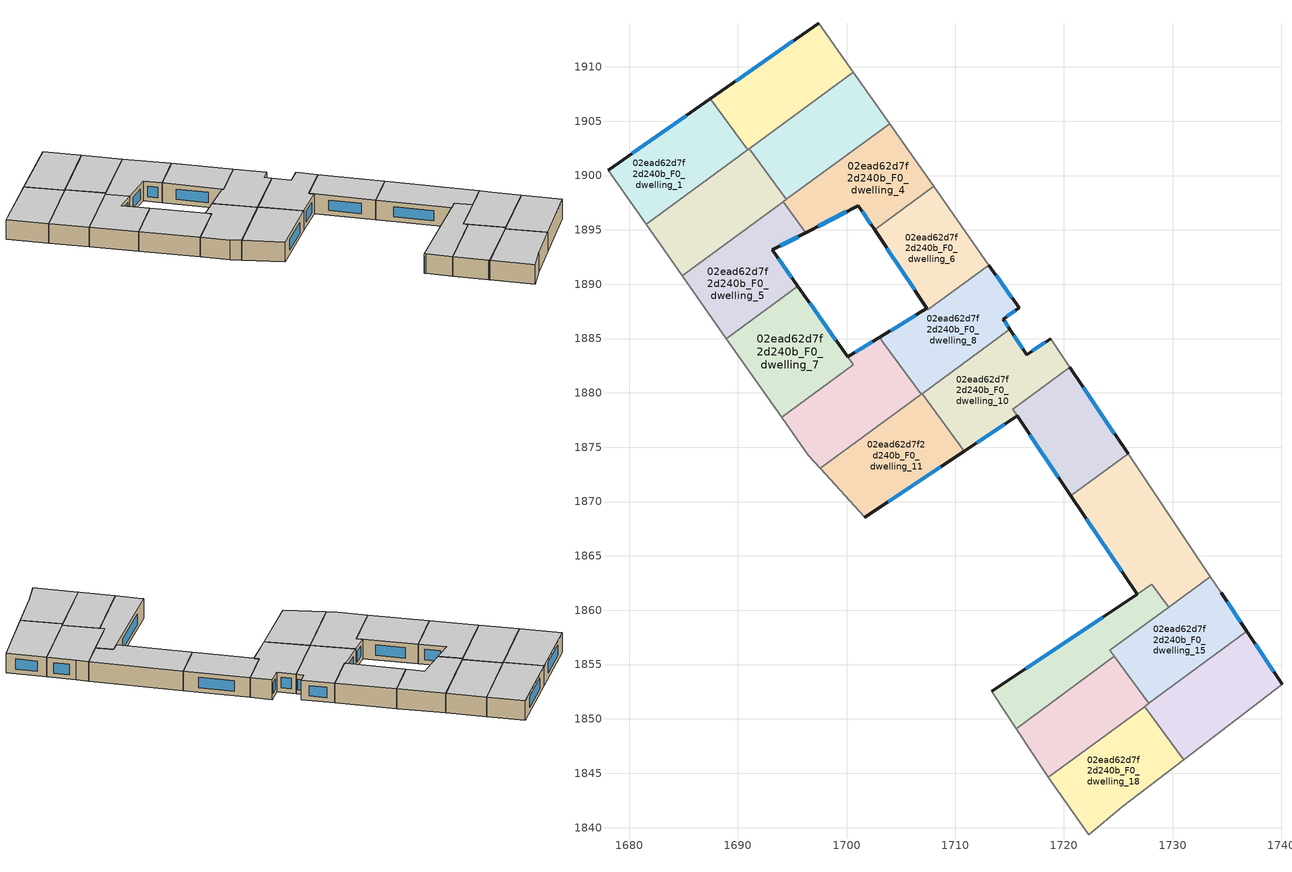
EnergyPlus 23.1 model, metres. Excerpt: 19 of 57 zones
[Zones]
02ead62d7f2d240b_F0_dwelling_0
 floor ground (EU_floor_Construction): 1697.44,1914.03 1700.62,1909.52 1690.9,1902.38 1687.46,1907.06 z0
 wall outside (EU_wall_Construction): 1697.44,1914.03 1687.46,1907.06 z0:3
 wall adiabatic (EU_wall_Construction): 1700.62,1909.52 1697.44,1914.03 z0:3
 wall to 02ead62d7f2d240b_F0_dwelling_1 (EU_wall_Construction): 1687.46,1907.06 1690.9,1902.38 z0:3
 wall to 02ead62d7f2d240b_F0_dwelling_2 (EU_wall_Construction): 1691.04,1902.48 1700.62,1909.52 z0:3
 wall to 02ead62d7f2d240b_F0_dwelling_3 (EU_wall_Construction): 1690.9,1902.38 1691.04,1902.48 z0:3
 window (EU_Window_Construction): 1695.1,1912.39 1689.8,1908.7 z0.7:2.3
 ceiling to 02ead62d7f2d240b_F1_dwelling_0 (EU_floor_Construction): 1700.62,1909.52 1697.44,1914.03 1687.46,1907.06 1690.9,1902.38 z3
02ead62d7f2d240b_F0_dwelling_1
 floor ground (EU_floor_Construction): 1687.46,1907.06 1690.9,1902.38 1681.55,1895.51 1678.05,1900.49 z0
 wall outside (EU_wall_Construction): 1687.46,1907.06 1678.05,1900.49 z0:3
 wall adiabatic (EU_wall_Construction): 1678.05,1900.49 1681.55,1895.51 z0:3
 wall to 02ead62d7f2d240b_F0_dwelling_3 (EU_wall_Construction): 1681.55,1895.51 1690.9,1902.38 z0:3
 window (EU_Window_Construction): 1685.25,1905.52 1680.26,1902.03 z0.7:2.3
 ceiling to 02ead62d7f2d240b_F1_dwelling_1 (EU_floor_Construction): 1690.9,1902.38 1687.46,1907.06 1678.05,1900.49 1681.55,1895.51 z3
02ead62d7f2d240b_F0_dwelling_10
 floor ground (EU_floor_Construction): 1718.79,1884.99 1720.54,1882.37 1715.29,1878.51 1715.71,1877.89 1710.82,1874.64 1706.94,1879.92 1715.03,1885.86 1716.59,1883.52 z0
 wall outside (EU_wall_Construction): 1718.79,1884.99 1716.59,1883.52 1715.03,1885.86 / 1710.82,1874.64 1715.71,1877.89 z0:3
 wall adiabatic (EU_wall_Construction): 1720.54,1882.37 1718.79,1884.99 z0:3
 wall to 02ead62d7f2d240b_F0_dwelling_12 (EU_wall_Construction): 1715.71,1877.89 1715.29,1878.51 / 1715.3,1878.51 1720.54,1882.37 z0:3
 wall to 02ead62d7f2d240b_F0_dwelling_11 (EU_wall_Construction): 1706.94,1879.92 1710.82,1874.64 z0:3
 wall to 02ead62d7f2d240b_F0_dwelling_8 (EU_wall_Construction): 1715.03,1885.86 1706.94,1879.92 z0:3
 window (EU_Window_Construction): 1716.23,1884.07 1715.39,1885.31 / 1718.27,1884.65 1717.11,1883.87 / 1711.97,1875.4 1714.56,1877.13 z0.7:2.3
 ceiling to 02ead62d7f2d240b_F1_dwelling_10 (EU_floor_Construction): 1715.71,1877.89 1715.29,1878.51 1720.54,1882.37 1718.79,1884.99 1716.59,1883.52 1715.03,1885.86 1706.94,1879.92 1710.82,1874.64 z3
02ead62d7f2d240b_F0_dwelling_11
 floor ground (EU_floor_Construction): 1706.94,1879.92 1710.82,1874.63 1701.68,1868.53 1697.59,1873.04 z0
 wall outside (EU_wall_Construction): 1701.68,1868.53 1710.82,1874.63 z0:3
 wall adiabatic (EU_wall_Construction): 1697.59,1873.04 1701.68,1868.53 z0:3
 wall to 02ead62d7f2d240b_F0_dwelling_9 (EU_wall_Construction): 1706.88,1879.87 1697.59,1873.04 z0:3
 wall to 02ead62d7f2d240b_F0_dwelling_8 (EU_wall_Construction): 1706.94,1879.92 1706.88,1879.87 z0:3
 window (EU_Window_Construction): 1703.83,1869.97 1708.67,1873.2 z0.7:2.3
 ceiling to 02ead62d7f2d240b_F1_dwelling_11 (EU_floor_Construction): 1710.82,1874.63 1706.94,1879.92 1697.59,1873.04 1701.68,1868.53 z3
02ead62d7f2d240b_F0_dwelling_12
 floor ground (EU_floor_Construction): 1720.54,1882.37 1725.9,1874.39 1720.65,1870.53 1715.29,1878.51 z0
 wall outside (EU_wall_Construction): 1725.9,1874.39 1720.54,1882.37 / 1715.71,1877.89 1720.65,1870.53 z0:3
 wall to 02ead62d7f2d240b_F0_dwelling_13 (EU_wall_Construction): 1720.65,1870.53 1725.9,1874.39 z0:3
 window (EU_Window_Construction): 1724.64,1876.26 1721.8,1880.5 / 1716.87,1876.16 1719.49,1872.26 z0.7:2.3
 ceiling to 02ead62d7f2d240b_F1_dwelling_12 (EU_floor_Construction): 1725.9,1874.39 1720.54,1882.37 1715.3,1878.51 1720.65,1870.53 z3
02ead62d7f2d240b_F0_dwelling_13
 floor ground (EU_floor_Construction): 1725.9,1874.39 1733.47,1863.1 1729.63,1860.28 1728.09,1862.37 1726.73,1861.46 1720.65,1870.53 z0
 wall outside (EU_wall_Construction): 1720.65,1870.53 1726.73,1861.46 z0:3
 wall adiabatic (EU_wall_Construction): 1733.47,1863.1 1725.9,1874.39 z0:3
 wall to 02ead62d7f2d240b_F0_dwelling_14 (EU_wall_Construction): 1726.73,1861.46 1728.09,1862.37 1729.63,1860.28 z0:3
 wall to 02ead62d7f2d240b_F0_dwelling_15 (EU_wall_Construction): 1729.63,1860.28 1733.47,1863.1 z0:3
 window (EU_Window_Construction): 1722.08,1868.4 1725.3,1863.59 z0.7:2.3
 ceiling to 02ead62d7f2d240b_F1_dwelling_13 (EU_floor_Construction): 1733.47,1863.1 1725.9,1874.39 1720.65,1870.53 1726.73,1861.46 1728.09,1862.37 1729.63,1860.28 z3
02ead62d7f2d240b_F0_dwelling_14
 floor ground (EU_floor_Construction): 1728.09,1862.37 1729.63,1860.28 1724.23,1856.31 1724.65,1855.75 1715.62,1849.11 1713.5,1852.33 1713.37,1852.53 z0
 wall outside (EU_wall_Construction): 1726.73,1861.46 1713.37,1852.53 z0:3
 wall adiabatic (EU_wall_Construction): 1713.37,1852.53 1713.5,1852.33 1715.62,1849.11 z0:3
 wall to 02ead62d7f2d240b_F0_dwelling_16 (EU_wall_Construction): 1715.62,1849.11 1724.65,1855.75 z0:3
 wall to 02ead62d7f2d240b_F0_dwelling_15 (EU_wall_Construction): 1724.65,1855.75 1724.23,1856.31 1729.63,1860.28 z0:3
 window (EU_Window_Construction): 1723.59,1859.36 1716.51,1854.63 z0.7:2.3
 ceiling to 02ead62d7f2d240b_F1_dwelling_14 (EU_floor_Construction): 1724.65,1855.75 1724.23,1856.31 1729.63,1860.28 1728.09,1862.37 1713.37,1852.53 1713.5,1852.33 1715.62,1849.11 z3
02ead62d7f2d240b_F0_dwelling_15
 floor ground (EU_floor_Construction): 1734.46,1861.63 1736.84,1858.05 1727.82,1851.43 1724.23,1856.31 1733.47,1863.1 z0
 wall outside (EU_wall_Construction): 1736.84,1858.05 1734.46,1861.63 z0:3
 wall adiabatic (EU_wall_Construction): 1734.46,1861.63 1733.47,1863.1 z0:3
 wall to 02ead62d7f2d240b_F0_dwelling_17 (EU_wall_Construction): 1727.82,1851.43 1736.84,1858.05 z0:3
 wall to 02ead62d7f2d240b_F0_dwelling_16 (EU_wall_Construction): 1724.65,1855.75 1727.82,1851.43 z0:3
 window (EU_Window_Construction): 1736.28,1858.89 1735.02,1860.79 z0.7:2.3
 ceiling to 02ead62d7f2d240b_F1_dwelling_15 (EU_floor_Construction): 1736.84,1858.05 1734.46,1861.63 1733.47,1863.1 1724.23,1856.31 1727.82,1851.43 z3
02ead62d7f2d240b_F0_dwelling_16
 floor ground (EU_floor_Construction): 1724.65,1855.75 1727.82,1851.43 1718.57,1844.63 1718.48,1844.75 1715.62,1849.11 z0
 wall adiabatic (EU_wall_Construction): 1715.62,1849.11 1718.48,1844.75 1718.57,1844.63 z0:3
 wall to 02ead62d7f2d240b_F0_dwelling_18 (EU_wall_Construction): 1718.57,1844.63 1727.42,1851.13 z0:3
 wall to 02ead62d7f2d240b_F0_dwelling_17 (EU_wall_Construction): 1727.42,1851.13 1727.82,1851.43 z0:3
 ceiling to 02ead62d7f2d240b_F1_dwelling_16 (EU_floor_Construction): 1727.82,1851.43 1724.65,1855.75 1715.62,1849.11 1718.48,1844.75 1718.57,1844.63 z3
02ead62d7f2d240b_F0_dwelling_17
 floor ground (EU_floor_Construction): 1736.84,1858.05 1740.07,1853.19 1731.01,1846.25 1727.42,1851.13 z0
 wall outside (EU_wall_Construction): 1740.07,1853.19 1736.84,1858.05 z0:3
 wall adiabatic (EU_wall_Construction): 1731.01,1846.25 1740.07,1853.19 z0:3
 wall to 02ead62d7f2d240b_F0_dwelling_18 (EU_wall_Construction): 1727.42,1851.13 1731.01,1846.25 z0:3
 window (EU_Window_Construction): 1739.31,1854.33 1737.59,1856.91 z0.7:2.3
 ceiling to 02ead62d7f2d240b_F1_dwelling_17 (EU_floor_Construction): 1740.07,1853.19 1736.84,1858.05 1727.42,1851.13 1731.01,1846.25 z3
02ead62d7f2d240b_F0_dwelling_18
 floor ground (EU_floor_Construction): 1727.42,1851.13 1731.01,1846.25 1725.37,1841.92 1722.29,1839.32 1718.57,1844.63 z0
 wall adiabatic (EU_wall_Construction): 1718.57,1844.63 1722.29,1839.32 1725.37,1841.92 1731.01,1846.25 z0:3
 ceiling to 02ead62d7f2d240b_F1_dwelling_18 (EU_floor_Construction): 1725.37,1841.92 1731.01,1846.25 1727.42,1851.13 1718.57,1844.63 1722.29,1839.32 z3
02ead62d7f2d240b_F0_dwelling_2
 floor ground (EU_floor_Construction): 1700.62,1909.52 1703.96,1904.77 1694.47,1897.8 1691.04,1902.48 z0
 wall adiabatic (EU_wall_Construction): 1703.96,1904.77 1700.62,1909.52 z0:3
 wall to 02ead62d7f2d240b_F0_dwelling_3 (EU_wall_Construction): 1691.04,1902.48 1694.47,1897.8 z0:3
 wall to 02ead62d7f2d240b_F0_dwelling_4 (EU_wall_Construction): 1694.47,1897.8 1703.96,1904.77 z0:3
 ceiling to 02ead62d7f2d240b_F1_dwelling_2 (EU_floor_Construction): 1703.96,1904.77 1700.62,1909.52 1691.04,1902.48 1694.47,1897.8 z3
02ead62d7f2d240b_F0_dwelling_3
 floor ground (EU_floor_Construction): 1691.04,1902.48 1694.47,1897.8 1684.89,1890.76 1681.55,1895.51 z0
 wall adiabatic (EU_wall_Construction): 1681.55,1895.51 1684.89,1890.76 z0:3
 wall to 02ead62d7f2d240b_F0_dwelling_5 (EU_wall_Construction): 1684.89,1890.76 1694.18,1897.59 z0:3
 wall to 02ead62d7f2d240b_F0_dwelling_4 (EU_wall_Construction): 1694.18,1897.59 1694.47,1897.8 z0:3
 ceiling to 02ead62d7f2d240b_F1_dwelling_3 (EU_floor_Construction): 1694.47,1897.8 1691.04,1902.48 1681.55,1895.51 1684.89,1890.76 z3
02ead62d7f2d240b_F0_dwelling_4
 floor ground (EU_floor_Construction): 1703.96,1904.77 1708.02,1898.99 1702.58,1894.99 1701.08,1897.23 1696.27,1894.75 1694.18,1897.59 z0
 wall outside (EU_wall_Construction): 1696.27,1894.75 1701.08,1897.23 1702.58,1894.99 z0:3
 wall to 02ead62d7f2d240b_F0_dwelling_5 (EU_wall_Construction): 1694.18,1897.59 1696.27,1894.75 z0:3
 wall adiabatic (EU_wall_Construction): 1708.02,1898.99 1703.96,1904.77 z0:3
 wall to 02ead62d7f2d240b_F0_dwelling_6 (EU_wall_Construction): 1702.58,1894.99 1708.02,1898.99 z0:3
 window (EU_Window_Construction): 1697.4,1895.33 1699.95,1896.65 / 1701.43,1896.7 1702.22,1895.52 z0.7:2.3
 ceiling to 02ead62d7f2d240b_F1_dwelling_4 (EU_floor_Construction): 1708.02,1898.99 1703.96,1904.77 1694.18,1897.59 1696.27,1894.75 1701.08,1897.23 1702.58,1894.99 z3
02ead62d7f2d240b_F0_dwelling_5
 floor ground (EU_floor_Construction): 1694.18,1897.59 1696.27,1894.75 1693.16,1893.15 1695.52,1889.81 1688.95,1884.98 1684.89,1890.76 z0
 wall outside (EU_wall_Construction): 1695.52,1889.81 1693.16,1893.15 1696.27,1894.75 z0:3
 wall to 02ead62d7f2d240b_F0_dwelling_7 (EU_wall_Construction): 1688.95,1884.98 1695.52,1889.81 z0:3
 wall adiabatic (EU_wall_Construction): 1684.89,1890.76 1688.95,1884.98 z0:3
 window (EU_Window_Construction): 1693.89,1893.53 1695.54,1894.38 / 1694.97,1890.59 1693.72,1892.37 z0.7:2.3
 ceiling to 02ead62d7f2d240b_F1_dwelling_5 (EU_floor_Construction): 1695.52,1889.81 1693.16,1893.15 1696.27,1894.75 1694.18,1897.59 1684.89,1890.76 1688.95,1884.98 z3
02ead62d7f2d240b_F0_dwelling_6
 floor ground (EU_floor_Construction): 1708.02,1898.99 1713.1,1891.76 1707.49,1887.63 1707.39,1887.78 1702.58,1894.99 z0
 wall outside (EU_wall_Construction): 1702.58,1894.99 1707.39,1887.78 z0:3
 wall adiabatic (EU_wall_Construction): 1713.1,1891.76 1708.02,1898.99 z0:3
 wall to 02ead62d7f2d240b_F0_dwelling_8 (EU_wall_Construction): 1707.39,1887.77 1707.49,1887.63 1713.1,1891.76 z0:3
 window (EU_Window_Construction): 1703.71,1893.3 1706.26,1889.47 z0.7:2.3
 ceiling to 02ead62d7f2d240b_F1_dwelling_6 (EU_floor_Construction): 1713.1,1891.76 1708.02,1898.99 1702.58,1894.99 1707.39,1887.78 1707.49,1887.63 z3
02ead62d7f2d240b_F0_dwelling_7
 floor ground (EU_floor_Construction): 1695.52,1889.81 1700.61,1882.58 1694.04,1877.75 1688.95,1884.98 z0
 wall outside (EU_wall_Construction): 1700.1,1883.31 1695.52,1889.81 z0:3
 wall adiabatic (EU_wall_Construction): 1688.95,1884.98 1694.04,1877.75 z0:3
 wall to 02ead62d7f2d240b_F0_dwelling_9 (EU_wall_Construction): 1694.04,1877.75 1700.61,1882.58 1700.1,1883.31 z0:3
 window (EU_Window_Construction): 1699.03,1884.83 1696.6,1888.28 z0.7:2.3
 ceiling to 02ead62d7f2d240b_F1_dwelling_7 (EU_floor_Construction): 1700.61,1882.58 1695.52,1889.81 1688.95,1884.98 1694.04,1877.75 z3
02ead62d7f2d240b_F0_dwelling_8
 floor ground (EU_floor_Construction): 1713.1,1891.76 1715.87,1887.82 1714.4,1886.79 1715.03,1885.86 1706.88,1879.87 1703.4,1884.62 1703.04,1885.11 1707.39,1887.77 1707.49,1887.63 z0
 wall outside (EU_wall_Construction): 1707.39,1887.77 1703.04,1885.11 / 1715.03,1885.86 1714.4,1886.79 1715.87,1887.82 1713.1,1891.76 z0:3
 wall to 02ead62d7f2d240b_F0_dwelling_9 (EU_wall_Construction): 1703.4,1884.62 1706.88,1879.87 / 1703.04,1885.11 1703.39,1884.62 z0:3
 window (EU_Window_Construction): 1706.37,1887.15 1704.07,1885.74 / 1715.22,1888.74 1713.75,1890.83 / 1714.75,1887.03 1715.53,1887.58 / 1714.88,1886.08 1714.55,1886.57 z0.7:2.3
 ceiling to 02ead62d7f2d240b_F1_dwelling_8 (EU_floor_Construction): 1715.03,1885.86 1714.4,1886.79 1715.87,1887.82 1713.1,1891.76 1707.49,1887.63 1707.39,1887.77 1703.04,1885.11 1703.4,1884.62 1706.88,1879.87 z3
02ead62d7f2d240b_F0_dwelling_9
 floor ground (EU_floor_Construction): 1703.04,1885.11 1706.88,1879.87 1697.59,1873.04 1696.48,1874.27 1694.04,1877.75 1700.61,1882.58 1700.1,1883.31 z0
 wall outside (EU_wall_Construction): 1703.04,1885.11 1700.1,1883.31 z0:3
 wall adiabatic (EU_wall_Construction): 1694.04,1877.75 1696.48,1874.27 1697.59,1873.04 z0:3
 window (EU_Window_Construction): 1702.35,1884.68 1700.79,1883.73 z0.7:2.3
 ceiling to 02ead62d7f2d240b_F1_dwelling_9 (EU_floor_Construction): 1706.88,1879.87 1703.04,1885.11 1700.1,1883.31 1700.61,1882.58 1694.04,1877.75 1696.48,1874.27 1697.59,1873.04 z3
[Building]
EU S2 Campaign: North Axis=0; Terrain=City; Solar Distribution=FullExterior
[Site:Location]
Budapest.Ferenc.Liszt.Intl.AP: Latitude=47.437; Longitude=19.256; Time Zone=1; Elevation=185
[SizingPeriod:WeatherFileDays]
AnnualSizingPeriod: Begin Month=1; Begin Day of Month=1; End Month=12; End Day of Month=31; Day of Week for Start Day=Monday; Use Weather File Daylight Saving Period=No; Use Weather File Rain and Snow Indicators=No
[MATERIAL]
EU_InternalMass_Material: Roughness=MediumRough; Thickness=0.1; Conductivity=1; Density=1800; Specific Heat=900; Thermal Absorptance=0.9; Solar Absorptance=0.7; Visible Absorptance=0.7
[MATERIAL:NOMASS] Roughness=MediumRough; Thermal Absorptance=0.9; Solar Absorptance=0.7; Visible Absorptance=0.7
Name | Thermal Resistance
EU_wall_NoMass | 0.832559
EU_floor_NoMass | 0.872794
[WINDOWMATERIAL:SIMPLEGLAZINGSYSTEM]
EU_Window_SimpleGlazing: UFactor=2.79869; Solar Heat Gain Coefficient=0.75; Visible Transmittance=0.75
[CONSTRUCTION]
EU_wall_Construction: EU_wall_NoMass
EU_floor_Construction: EU_floor_NoMass
EU_Window_Construction: EU_Window_SimpleGlazing
EU_InternalMass_Construction: EU_InternalMass_Material
[ZONE] Type=1; Multiplier=1; Ceiling Height=autocalculate; Floor Area=autocalculate; Part of Total Floor Area=Yes
Name | Volume
02ead62d7f2d240b_F0_dwelling_0 | 205.924
02ead62d7f2d240b_F0_dwelling_1; 02ead62d7f2d240b_F0_dwelling_18 | 205.951
02ead62d7f2d240b_F0_dwelling_10 | 216.71
02ead62d7f2d240b_F0_dwelling_11 | 213.359
02ead62d7f2d240b_F0_dwelling_12 | 187.684
02ead62d7f2d240b_F0_dwelling_13 | 252.039
02ead62d7f2d240b_F0_dwelling_14 | 183.352
02ead62d7f2d240b_F0_dwelling_15 | 205.955
02ead62d7f2d240b_F0_dwelling_16 | 182.429
02ead62d7f2d240b_F0_dwelling_17 | 205.934
02ead62d7f2d240b_F0_dwelling_2 | 205.939
02ead62d7f2d240b_F0_dwelling_3 | 205.938
02ead62d7f2d240b_F0_dwelling_4 | 205.952
02ead62d7f2d240b_F0_dwelling_5 | 205.975
02ead62d7f2d240b_F0_dwelling_6 | 181.958
02ead62d7f2d240b_F0_dwelling_7 | 216.368
02ead62d7f2d240b_F0_dwelling_8 | 211.829
02ead62d7f2d240b_F0_dwelling_9 | 213.637
[INTERNALMASS] Construction=EU_InternalMass_Construction
Name | Zone or ZoneList | Surface Area
02ead62d7f2d240b_F0_dwelling_0_EU_InternalMass | 02ead62d7f2d240b_F0_dwelling_0 | 68.6409
02ead62d7f2d240b_F0_dwelling_1_EU_InternalMass | 02ead62d7f2d240b_F0_dwelling_1 | 68.6484
02ead62d7f2d240b_F0_dwelling_2_EU_InternalMass | 02ead62d7f2d240b_F0_dwelling_2 | 68.6478
02ead62d7f2d240b_F0_dwelling_3_EU_InternalMass | 02ead62d7f2d240b_F0_dwelling_3 | 68.644
02ead62d7f2d240b_F0_dwelling_4_EU_InternalMass | 02ead62d7f2d240b_F0_dwelling_4 | 68.6504
02ead62d7f2d240b_F0_dwelling_5_EU_InternalMass | 02ead62d7f2d240b_F0_dwelling_5 | 68.6564
02ead62d7f2d240b_F0_dwelling_6_EU_InternalMass | 02ead62d7f2d240b_F0_dwelling_6 | 60.6477
02ead62d7f2d240b_F0_dwelling_7_EU_InternalMass | 02ead62d7f2d240b_F0_dwelling_7 | 72.1213
02ead62d7f2d240b_F0_dwelling_8_EU_InternalMass | 02ead62d7f2d240b_F0_dwelling_8 | 70.6098
02ead62d7f2d240b_F0_dwelling_9_EU_InternalMass | 02ead62d7f2d240b_F0_dwelling_9 | 71.2109
02ead62d7f2d240b_F0_dwelling_10_EU_InternalMass | 02ead62d7f2d240b_F0_dwelling_10 | 72.2365
02ead62d7f2d240b_F0_dwelling_11_EU_InternalMass | 02ead62d7f2d240b_F0_dwelling_11 | 71.137
02ead62d7f2d240b_F0_dwelling_12_EU_InternalMass | 02ead62d7f2d240b_F0_dwelling_12 | 62.5625
02ead62d7f2d240b_F0_dwelling_13_EU_InternalMass | 02ead62d7f2d240b_F0_dwelling_13 | 84.0129
02ead62d7f2d240b_F0_dwelling_14_EU_InternalMass | 02ead62d7f2d240b_F0_dwelling_14 | 61.1072
02ead62d7f2d240b_F0_dwelling_15_EU_InternalMass | 02ead62d7f2d240b_F0_dwelling_15 | 68.6514
02ead62d7f2d240b_F0_dwelling_16_EU_InternalMass | 02ead62d7f2d240b_F0_dwelling_16 | 60.8098
02ead62d7f2d240b_F0_dwelling_17_EU_InternalMass | 02ead62d7f2d240b_F0_dwelling_17 | 68.6456
02ead62d7f2d240b_F0_dwelling_18_EU_InternalMass | 02ead62d7f2d240b_F0_dwelling_18 | 68.651
[OTHEREQUIPMENT] Fuel Type=Electricity; Design Level Calculation Method=Watts/Area; Power per Zone Floor Area=1; Fraction Latent=0; Fraction Radiant=0; Fraction Lost=0; Carbon Dioxide Generation Rate=0; EndUse Subcategory=EU_Step8_InternalGains
Name | Zone or ZoneList or Space or SpaceList | Schedule
EU_Step8_InternalGain_02ead62d7f2d240b_F0_dwelling_0_f000 | 02ead62d7f2d240b_F0_dwelling_0 | EU_Step8_GainSchedule_02ead62d7f2d240b_F0_dwelling_0_f000
EU_Step8_InternalGain_02ead62d7f2d240b_F0_dwelling_1_f000 | 02ead62d7f2d240b_F0_dwelling_1 | EU_Step8_GainSchedule_02ead62d7f2d240b_F0_dwelling_1_f000
EU_Step8_InternalGain_02ead62d7f2d240b_F0_dwelling_2_f000 | 02ead62d7f2d240b_F0_dwelling_2 | EU_Step8_GainSchedule_02ead62d7f2d240b_F0_dwelling_2_f000
EU_Step8_InternalGain_02ead62d7f2d240b_F0_dwelling_3_f000 | 02ead62d7f2d240b_F0_dwelling_3 | EU_Step8_GainSchedule_02ead62d7f2d240b_F0_dwelling_3_f000
EU_Step8_InternalGain_02ead62d7f2d240b_F0_dwelling_4_f000 | 02ead62d7f2d240b_F0_dwelling_4 | EU_Step8_GainSchedule_02ead62d7f2d240b_F0_dwelling_4_f000
EU_Step8_InternalGain_02ead62d7f2d240b_F0_dwelling_5_f000 | 02ead62d7f2d240b_F0_dwelling_5 | EU_Step8_GainSchedule_02ead62d7f2d240b_F0_dwelling_5_f000
EU_Step8_InternalGain_02ead62d7f2d240b_F0_dwelling_6_f000 | 02ead62d7f2d240b_F0_dwelling_6 | EU_Step8_GainSchedule_02ead62d7f2d240b_F0_dwelling_6_f000
EU_Step8_InternalGain_02ead62d7f2d240b_F0_dwelling_7_f000 | 02ead62d7f2d240b_F0_dwelling_7 | EU_Step8_GainSchedule_02ead62d7f2d240b_F0_dwelling_7_f000
EU_Step8_InternalGain_02ead62d7f2d240b_F0_dwelling_8_f000 | 02ead62d7f2d240b_F0_dwelling_8 | EU_Step8_GainSchedule_02ead62d7f2d240b_F0_dwelling_8_f000
EU_Step8_InternalGain_02ead62d7f2d240b_F0_dwelling_9_f000 | 02ead62d7f2d240b_F0_dwelling_9 | EU_Step8_GainSchedule_02ead62d7f2d240b_F0_dwelling_9_f000
EU_Step8_InternalGain_02ead62d7f2d240b_F0_dwelling_10_f000 | 02ead62d7f2d240b_F0_dwelling_10 | EU_Step8_GainSchedule_02ead62d7f2d240b_F0_dwelling_10_f000
EU_Step8_InternalGain_02ead62d7f2d240b_F0_dwelling_11_f000 | 02ead62d7f2d240b_F0_dwelling_11 | EU_Step8_GainSchedule_02ead62d7f2d240b_F0_dwelling_11_f000
EU_Step8_InternalGain_02ead62d7f2d240b_F0_dwelling_12_f000 | 02ead62d7f2d240b_F0_dwelling_12 | EU_Step8_GainSchedule_02ead62d7f2d240b_F0_dwelling_12_f000
EU_Step8_InternalGain_02ead62d7f2d240b_F0_dwelling_13_f000 | 02ead62d7f2d240b_F0_dwelling_13 | EU_Step8_GainSchedule_02ead62d7f2d240b_F0_dwelling_13_f000
EU_Step8_InternalGain_02ead62d7f2d240b_F0_dwelling_14_f000 | 02ead62d7f2d240b_F0_dwelling_14 | EU_Step8_GainSchedule_02ead62d7f2d240b_F0_dwelling_14_f000
EU_Step8_InternalGain_02ead62d7f2d240b_F0_dwelling_15_f000 | 02ead62d7f2d240b_F0_dwelling_15 | EU_Step8_GainSchedule_02ead62d7f2d240b_F0_dwelling_15_f000
EU_Step8_InternalGain_02ead62d7f2d240b_F0_dwelling_16_f000 | 02ead62d7f2d240b_F0_dwelling_16 | EU_Step8_GainSchedule_02ead62d7f2d240b_F0_dwelling_16_f000
EU_Step8_InternalGain_02ead62d7f2d240b_F0_dwelling_17_f000 | 02ead62d7f2d240b_F0_dwelling_17 | EU_Step8_GainSchedule_02ead62d7f2d240b_F0_dwelling_17_f000
EU_Step8_InternalGain_02ead62d7f2d240b_F0_dwelling_18_f000 | 02ead62d7f2d240b_F0_dwelling_18 | EU_Step8_GainSchedule_02ead62d7f2d240b_F0_dwelling_18_f000
[ZONEVENTILATION:DESIGNFLOWRATE] Schedule=EU_AlwaysOn; Design Flow Rate Calculation Method=AirChanges/Hour; Air Changes per Hour=0.475469; Ventilation Type=Natural; Fan Pressure Rise=0; Fan Total Efficiency=1; Constant Term Coefficient=1; Temperature Term Coefficient=0; Velocity Term Coefficient=0; Velocity Squared Term Coefficient=0; Minimum Indoor Temperature=-100; Maximum Indoor Temperature=100; Delta Temperature=-100; Minimum Outdoor Temperature=-100; Maximum Outdoor Temperature=100; Maximum Wind Speed=40
Name | Zone or ZoneList or Space or SpaceList
EU_ConstantAir_02ead62d7f2d240b_F0_dwelling_0 | 02ead62d7f2d240b_F0_dwelling_0
EU_ConstantAir_02ead62d7f2d240b_F0_dwelling_1 | 02ead62d7f2d240b_F0_dwelling_1
EU_ConstantAir_02ead62d7f2d240b_F0_dwelling_2 | 02ead62d7f2d240b_F0_dwelling_2
EU_ConstantAir_02ead62d7f2d240b_F0_dwelling_3 | 02ead62d7f2d240b_F0_dwelling_3
EU_ConstantAir_02ead62d7f2d240b_F0_dwelling_4 | 02ead62d7f2d240b_F0_dwelling_4
EU_ConstantAir_02ead62d7f2d240b_F0_dwelling_5 | 02ead62d7f2d240b_F0_dwelling_5
EU_ConstantAir_02ead62d7f2d240b_F0_dwelling_6 | 02ead62d7f2d240b_F0_dwelling_6
EU_ConstantAir_02ead62d7f2d240b_F0_dwelling_7 | 02ead62d7f2d240b_F0_dwelling_7
EU_ConstantAir_02ead62d7f2d240b_F0_dwelling_8 | 02ead62d7f2d240b_F0_dwelling_8
EU_ConstantAir_02ead62d7f2d240b_F0_dwelling_9 | 02ead62d7f2d240b_F0_dwelling_9
EU_ConstantAir_02ead62d7f2d240b_F0_dwelling_10 | 02ead62d7f2d240b_F0_dwelling_10
EU_ConstantAir_02ead62d7f2d240b_F0_dwelling_11 | 02ead62d7f2d240b_F0_dwelling_11
EU_ConstantAir_02ead62d7f2d240b_F0_dwelling_12 | 02ead62d7f2d240b_F0_dwelling_12
EU_ConstantAir_02ead62d7f2d240b_F0_dwelling_13 | 02ead62d7f2d240b_F0_dwelling_13
EU_ConstantAir_02ead62d7f2d240b_F0_dwelling_14 | 02ead62d7f2d240b_F0_dwelling_14
EU_ConstantAir_02ead62d7f2d240b_F0_dwelling_15 | 02ead62d7f2d240b_F0_dwelling_15
EU_ConstantAir_02ead62d7f2d240b_F0_dwelling_16 | 02ead62d7f2d240b_F0_dwelling_16
EU_ConstantAir_02ead62d7f2d240b_F0_dwelling_17 | 02ead62d7f2d240b_F0_dwelling_17
EU_ConstantAir_02ead62d7f2d240b_F0_dwelling_18 | 02ead62d7f2d240b_F0_dwelling_18
[HVACTEMPLATE:THERMOSTAT] Constant Heating Setpoint=20; Constant Cooling Setpoint=50
EU_HeatOnly_02ead62d7f2d240b_F0_dwelling_0; EU_HeatOnly_02ead62d7f2d240b_F0_dwelling_1; EU_HeatOnly_02ead62d7f2d240b_F0_dwelling_2; EU_HeatOnly_02ead62d7f2d240b_F0_dwelling_3; EU_HeatOnly_02ead62d7f2d240b_F0_dwelling_4; EU_HeatOnly_02ead62d7f2d240b_F0_dwelling_5; EU_HeatOnly_02ead62d7f2d240b_F0_dwelling_6; EU_HeatOnly_02ead62d7f2d240b_F0_dwelling_7; EU_HeatOnly_02ead62d7f2d240b_F0_dwelling_8; EU_HeatOnly_02ead62d7f2d240b_F0_dwelling_9; EU_HeatOnly_02ead62d7f2d240b_F0_dwelling_10; EU_HeatOnly_02ead62d7f2d240b_F0_dwelling_11; EU_HeatOnly_02ead62d7f2d240b_F0_dwelling_12; EU_HeatOnly_02ead62d7f2d240b_F0_dwelling_13; EU_HeatOnly_02ead62d7f2d240b_F0_dwelling_14; EU_HeatOnly_02ead62d7f2d240b_F0_dwelling_15; EU_HeatOnly_02ead62d7f2d240b_F0_dwelling_16; EU_HeatOnly_02ead62d7f2d240b_F0_dwelling_17; EU_HeatOnly_02ead62d7f2d240b_F0_dwelling_18; EU_HeatOnly_02ead62d7f2d240b_F1_dwelling_0; EU_HeatOnly_02ead62d7f2d240b_F1_dwelling_1; EU_HeatOnly_02ead62d7f2d240b_F1_dwelling_2; EU_HeatOnly_02ead62d7f2d240b_F1_dwelling_3; EU_HeatOnly_02ead62d7f2d240b_F1_dwelling_4; EU_HeatOnly_02ead62d7f2d240b_F1_dwelling_5; EU_HeatOnly_02ead62d7f2d240b_F1_dwelling_6; EU_HeatOnly_02ead62d7f2d240b_F1_dwelling_7; EU_HeatOnly_02ead62d7f2d240b_F1_dwelling_8; EU_HeatOnly_02ead62d7f2d240b_F1_dwelling_9; EU_HeatOnly_02ead62d7f2d240b_F1_dwelling_10; EU_HeatOnly_02ead62d7f2d240b_F1_dwelling_11; EU_HeatOnly_02ead62d7f2d240b_F1_dwelling_12; EU_HeatOnly_02ead62d7f2d240b_F1_dwelling_13; EU_HeatOnly_02ead62d7f2d240b_F1_dwelling_14; EU_HeatOnly_02ead62d7f2d240b_F1_dwelling_15; EU_HeatOnly_02ead62d7f2d240b_F1_dwelling_16; EU_HeatOnly_02ead62d7f2d240b_F1_dwelling_17; EU_HeatOnly_02ead62d7f2d240b_F1_dwelling_18; EU_HeatOnly_02ead62d7f2d240b_F2_dwelling_0; EU_HeatOnly_02ead62d7f2d240b_F2_dwelling_1; EU_HeatOnly_02ead62d7f2d240b_F2_dwelling_2; EU_HeatOnly_02ead62d7f2d240b_F2_dwelling_3; EU_HeatOnly_02ead62d7f2d240b_F2_dwelling_4; EU_HeatOnly_02ead62d7f2d240b_F2_dwelling_5; EU_HeatOnly_02ead62d7f2d240b_F2_dwelling_6; EU_HeatOnly_02ead62d7f2d240b_F2_dwelling_7; EU_HeatOnly_02ead62d7f2d240b_F2_dwelling_8; EU_HeatOnly_02ead62d7f2d240b_F2_dwelling_9; EU_HeatOnly_02ead62d7f2d240b_F2_dwelling_10; EU_HeatOnly_02ead62d7f2d240b_F2_dwelling_11; EU_HeatOnly_02ead62d7f2d240b_F2_dwelling_12; EU_HeatOnly_02ead62d7f2d240b_F2_dwelling_13; EU_HeatOnly_02ead62d7f2d240b_F2_dwelling_14; EU_HeatOnly_02ead62d7f2d240b_F2_dwelling_15; EU_HeatOnly_02ead62d7f2d240b_F2_dwelling_16; EU_HeatOnly_02ead62d7f2d240b_F2_dwelling_17; EU_HeatOnly_02ead62d7f2d240b_F2_dwelling_18
[HVACTEMPLATE:ZONE:IDEALLOADSAIRSYSTEM] System Availability Schedule=EU_AlwaysOn; Maximum Heating Supply Air Temperature=50; Minimum Cooling Supply Air Temperature=13; Maximum Heating Supply Air Humidity Ratio=0.0156; Minimum Cooling Supply Air Humidity Ratio=0.0077; Heating Limit=NoLimit; Cooling Limit=NoLimit; Heating Availability Schedule=EU_AlwaysOn; Cooling Availability Schedule=EU_CoolingOff; Dehumidification Control Type=ConstantSensibleHeatRatio; Cooling Sensible Heat Ratio=0.7; Dehumidification Setpoint=60; Humidification Control Type=None; Humidification Setpoint=30; Outdoor Air Method=None; Outdoor Air Flow Rate per Person=0.00944; Outdoor Air Flow Rate per Zone Floor Area=0; Outdoor Air Flow Rate per Zone=0; Demand Controlled Ventilation Type=None; Outdoor Air Economizer Type=NoEconomizer; Heat Recovery Type=None; Sensible Heat Recovery Effectiveness=0.7; Latent Heat Recovery Effectiveness=0.65
Name | Template Thermostat
02ead62d7f2d240b_F0_dwelling_0 | EU_HeatOnly_02ead62d7f2d240b_F0_dwelling_0
02ead62d7f2d240b_F0_dwelling_1 | EU_HeatOnly_02ead62d7f2d240b_F0_dwelling_1
02ead62d7f2d240b_F0_dwelling_2 | EU_HeatOnly_02ead62d7f2d240b_F0_dwelling_2
02ead62d7f2d240b_F0_dwelling_3 | EU_HeatOnly_02ead62d7f2d240b_F0_dwelling_3
02ead62d7f2d240b_F0_dwelling_4 | EU_HeatOnly_02ead62d7f2d240b_F0_dwelling_4
02ead62d7f2d240b_F0_dwelling_5 | EU_HeatOnly_02ead62d7f2d240b_F0_dwelling_5
02ead62d7f2d240b_F0_dwelling_6 | EU_HeatOnly_02ead62d7f2d240b_F0_dwelling_6
02ead62d7f2d240b_F0_dwelling_7 | EU_HeatOnly_02ead62d7f2d240b_F0_dwelling_7
02ead62d7f2d240b_F0_dwelling_8 | EU_HeatOnly_02ead62d7f2d240b_F0_dwelling_8
02ead62d7f2d240b_F0_dwelling_9 | EU_HeatOnly_02ead62d7f2d240b_F0_dwelling_9
02ead62d7f2d240b_F0_dwelling_10 | EU_HeatOnly_02ead62d7f2d240b_F0_dwelling_10
02ead62d7f2d240b_F0_dwelling_11 | EU_HeatOnly_02ead62d7f2d240b_F0_dwelling_11
02ead62d7f2d240b_F0_dwelling_12 | EU_HeatOnly_02ead62d7f2d240b_F0_dwelling_12
02ead62d7f2d240b_F0_dwelling_13 | EU_HeatOnly_02ead62d7f2d240b_F0_dwelling_13
02ead62d7f2d240b_F0_dwelling_14 | EU_HeatOnly_02ead62d7f2d240b_F0_dwelling_14
02ead62d7f2d240b_F0_dwelling_15 | EU_HeatOnly_02ead62d7f2d240b_F0_dwelling_15
02ead62d7f2d240b_F0_dwelling_16 | EU_HeatOnly_02ead62d7f2d240b_F0_dwelling_16
02ead62d7f2d240b_F0_dwelling_17 | EU_HeatOnly_02ead62d7f2d240b_F0_dwelling_17
02ead62d7f2d240b_F0_dwelling_18 | EU_HeatOnly_02ead62d7f2d240b_F0_dwelling_18
[SIZING:ZONE] Zone Cooling Design Supply Air Temperature Input Method=SupplyAirTemperature; Zone Cooling Design Supply Air Temperature=13; Zone Heating Design Supply Air Temperature Input Method=SupplyAirTemperature; Zone Heating Design Supply Air Temperature=50; Zone Cooling Design Supply Air Humidity Ratio=0.008; Zone Heating Design Supply Air Humidity Ratio=0.008; Cooling Design Air Flow Method=DesignDay; Cooling Design Air Flow Rate=0; Cooling Minimum Air Flow per Zone Floor Area=0.000762; Cooling Minimum Air Flow=0; Cooling Minimum Air Flow Fraction=0.2; Heating Design Air Flow Method=DesignDay; Heating Design Air Flow Rate=0; Heating Maximum Air Flow per Zone Floor Area=0.002032; Heating Maximum Air Flow=0.141576; Heating Maximum Air Flow Fraction=0.3; Account for Dedicated Outdoor Air System=No; Dedicated Outdoor Air System Control Strategy=NeutralSupplyAir; Dedicated Outdoor Air Low Setpoint Temperature for Design=autosize; Dedicated Outdoor Air High Setpoint Temperature for Design=autosize; Zone Load Sizing Method=Sensible Load Only No Latent Load; Zone Latent Cooling Design Supply Air Humidity Ratio Input Method=HumidityRatioDifference; Zone Cooling Design Supply Air Humidity Ratio Difference=0.005; Zone Latent Heating Design Supply Air Humidity Ratio Input Method=HumidityRatioDifference; Zone Humidification Design Supply Air Humidity Ratio Difference=0.005
02ead62d7f2d240b_F0_dwelling_0; 02ead62d7f2d240b_F0_dwelling_1; 02ead62d7f2d240b_F0_dwelling_2; 02ead62d7f2d240b_F0_dwelling_3; 02ead62d7f2d240b_F0_dwelling_4; 02ead62d7f2d240b_F0_dwelling_5; 02ead62d7f2d240b_F0_dwelling_6; 02ead62d7f2d240b_F0_dwelling_7; 02ead62d7f2d240b_F0_dwelling_8; 02ead62d7f2d240b_F0_dwelling_9; 02ead62d7f2d240b_F0_dwelling_10; 02ead62d7f2d240b_F0_dwelling_11; 02ead62d7f2d240b_F0_dwelling_12; 02ead62d7f2d240b_F0_dwelling_13; 02ead62d7f2d240b_F0_dwelling_14; 02ead62d7f2d240b_F0_dwelling_15; 02ead62d7f2d240b_F0_dwelling_16; 02ead62d7f2d240b_F0_dwelling_17; 02ead62d7f2d240b_F0_dwelling_18
[SCHEDULE:CONSTANT]
Name | Hourly Value
EU_AlwaysOn | 1
EU_CoolingOff | 0
[SCHEDULE:FILE] Column Number=1; Rows to Skip at Top=0; Number of Hours of Data=8760; Column Separator=Comma; Interpolate to Timestep=No; Minutes per Item=60; Adjust Schedule for Daylight Savings=Yes
Name | File
EU_Step8_GainSchedule_02ead62d7f2d240b_F0_dwelling_0_f000 | ../../schedules/02ead62d7f2d240b/02ead62d7f2d240b_F0_dwelling_0_f000_gain.csv
EU_Step8_GainSchedule_02ead62d7f2d240b_F0_dwelling_1_f000 | ../../schedules/02ead62d7f2d240b/02ead62d7f2d240b_F0_dwelling_1_f000_gain.csv
EU_Step8_GainSchedule_02ead62d7f2d240b_F0_dwelling_2_f000 | ../../schedules/02ead62d7f2d240b/02ead62d7f2d240b_F0_dwelling_2_f000_gain.csv
EU_Step8_GainSchedule_02ead62d7f2d240b_F0_dwelling_3_f000 | ../../schedules/02ead62d7f2d240b/02ead62d7f2d240b_F0_dwelling_3_f000_gain.csv
EU_Step8_GainSchedule_02ead62d7f2d240b_F0_dwelling_4_f000 | ../../schedules/02ead62d7f2d240b/02ead62d7f2d240b_F0_dwelling_4_f000_gain.csv
EU_Step8_GainSchedule_02ead62d7f2d240b_F0_dwelling_5_f000 | ../../schedules/02ead62d7f2d240b/02ead62d7f2d240b_F0_dwelling_5_f000_gain.csv
EU_Step8_GainSchedule_02ead62d7f2d240b_F0_dwelling_6_f000 | ../../schedules/02ead62d7f2d240b/02ead62d7f2d240b_F0_dwelling_6_f000_gain.csv
EU_Step8_GainSchedule_02ead62d7f2d240b_F0_dwelling_7_f000 | ../../schedules/02ead62d7f2d240b/02ead62d7f2d240b_F0_dwelling_7_f000_gain.csv
EU_Step8_GainSchedule_02ead62d7f2d240b_F0_dwelling_8_f000 | ../../schedules/02ead62d7f2d240b/02ead62d7f2d240b_F0_dwelling_8_f000_gain.csv
EU_Step8_GainSchedule_02ead62d7f2d240b_F0_dwelling_9_f000 | ../../schedules/02ead62d7f2d240b/02ead62d7f2d240b_F0_dwelling_9_f000_gain.csv
EU_Step8_GainSchedule_02ead62d7f2d240b_F0_dwelling_10_f000 | ../../schedules/02ead62d7f2d240b/02ead62d7f2d240b_F0_dwelling_10_f000_gain.csv
EU_Step8_GainSchedule_02ead62d7f2d240b_F0_dwelling_11_f000 | ../../schedules/02ead62d7f2d240b/02ead62d7f2d240b_F0_dwelling_11_f000_gain.csv
EU_Step8_GainSchedule_02ead62d7f2d240b_F0_dwelling_12_f000 | ../../schedules/02ead62d7f2d240b/02ead62d7f2d240b_F0_dwelling_12_f000_gain.csv
EU_Step8_GainSchedule_02ead62d7f2d240b_F0_dwelling_13_f000 | ../../schedules/02ead62d7f2d240b/02ead62d7f2d240b_F0_dwelling_13_f000_gain.csv
EU_Step8_GainSchedule_02ead62d7f2d240b_F0_dwelling_14_f000 | ../../schedules/02ead62d7f2d240b/02ead62d7f2d240b_F0_dwelling_14_f000_gain.csv
EU_Step8_GainSchedule_02ead62d7f2d240b_F0_dwelling_15_f000 | ../../schedules/02ead62d7f2d240b/02ead62d7f2d240b_F0_dwelling_15_f000_gain.csv
EU_Step8_GainSchedule_02ead62d7f2d240b_F0_dwelling_16_f000 | ../../schedules/02ead62d7f2d240b/02ead62d7f2d240b_F0_dwelling_16_f000_gain.csv
EU_Step8_GainSchedule_02ead62d7f2d240b_F0_dwelling_17_f000 | ../../schedules/02ead62d7f2d240b/02ead62d7f2d240b_F0_dwelling_17_f000_gain.csv
EU_Step8_GainSchedule_02ead62d7f2d240b_F0_dwelling_18_f000 | ../../schedules/02ead62d7f2d240b/02ead62d7f2d240b_F0_dwelling_18_f000_gain.csv
